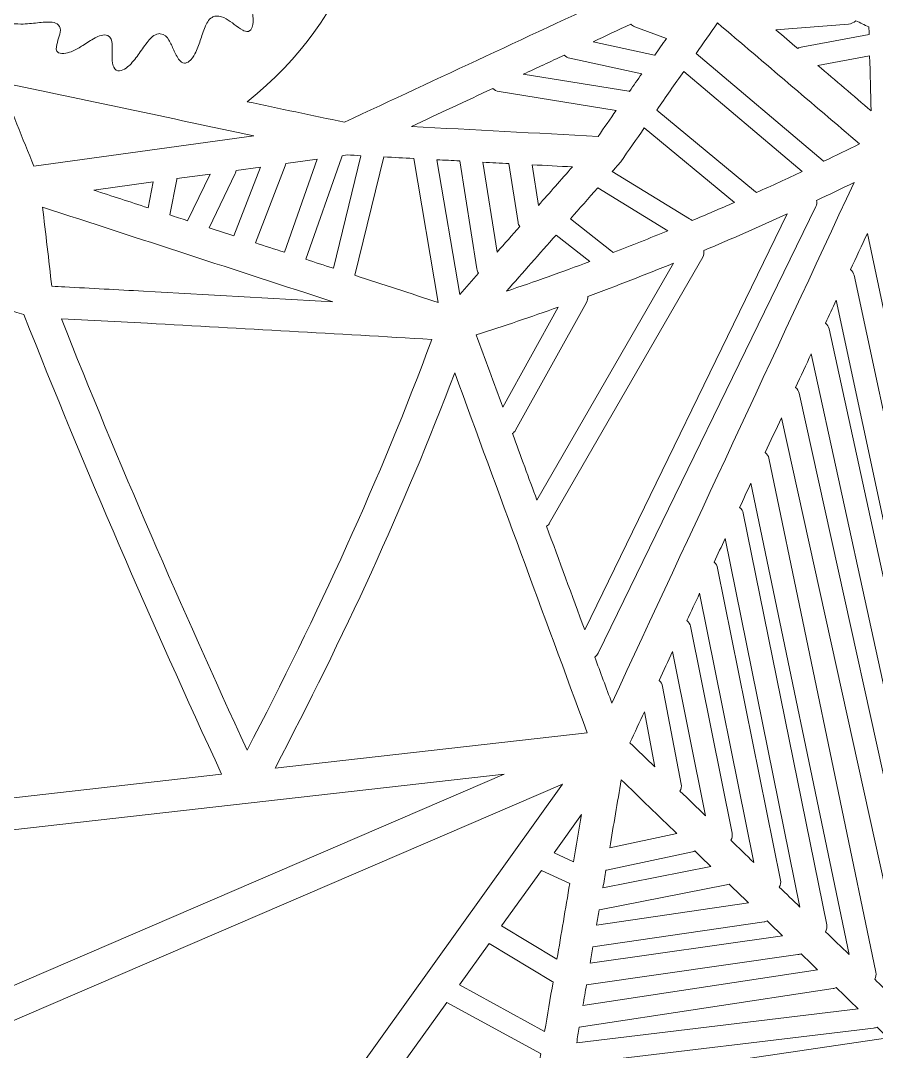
# Model space of a CAD drawing. Header units: centimetres. Extents: x -10.3 to 4.3, y -13.4 to 8.6.
# Drawn here: x -2.784 to 0.897, y -1.375 to 3.055 of the extents above; entities that cross this region are included whole.
import ezdxf

# ---------------------------------------------------------------- set-up
doc = ezdxf.new("R2010")
doc.units = ezdxf.units.CM
doc.header["$MEASUREMENT"] = 0
doc.layers.add('Plan 1', color=7, linetype='Continuous')

msp = doc.modelspace()

# ---------------------------------------------------------------- linework, layer by layer
at = {"layer": 'Plan 1', "color": 250, "lineweight": 20}
for points, knots in [([(-5.4971, -13.40751), (-5.48345, -13.4089), (-5.46966, -13.40959), (-5.45586, -13.40959), (-5.45586, -13.40959), (-5.21797, -13.40959), (-5.21797, -13.40959), (-5.20422, -13.40959), (-5.19047, -13.4089), (-5.17686, -13.40752), (-5.17686, -13.40752), (-5.17454, -13.40728), (-5.17454, -13.40728), (-5.17454, -13.40728), (-5.17222, -13.40752), (-5.17222, -13.40752), (-5.15861, -13.4089), (-5.14486, -13.40959), (-5.13111, -13.40959), (-5.13111, -13.40959), (-4.88364, -13.40959), (-4.88364, -13.40959), (-4.86986, -13.40959), (-4.8561, -13.4089), (-4.84247, -13.40751), (-4.84247, -13.40751), (-4.84014, -13.40728), (-4.84014, -13.40728), (-4.84014, -13.40728), (-4.83782, -13.40751), (-4.83782, -13.40751), (-4.82419, -13.4089), (-4.81043, -13.40959), (-4.79665, -13.40959), (-4.79665, -13.40959), (-4.54415, -13.40959), (-4.54415, -13.40959), (-4.53041, -13.40959), (-4.51668, -13.4089), (-4.50307, -13.40752), (-4.50307, -13.40752), (-4.50075, -13.40729), (-4.50075, -13.40729), (-4.50075, -13.40729), (-4.49844, -13.40752), (-4.49844, -13.40752), (-4.48483, -13.4089), (-4.4711, -13.40959), (-4.45736, -13.40959), (-4.45736, -13.40959), (4.02287, -13.40959), (4.02287, -13.40959), (4.18908, -13.40959), (4.31932, -13.3106), (4.31932, -13.19416), (4.31932, -13.19416), (4.31932, 8.3375), (4.31932, 8.3375), (4.31932, 8.45394), (4.18908, 8.55293), (4.02287, 8.55293), (4.02287, 8.55293), (-10.05259, 8.55293), (-10.05259, 8.55293), (-10.2188, 8.55293), (-10.34904, 8.45394), (-10.34904, 8.3375), (-10.34904, 8.3375), (-10.34904, -5.89474), (-10.34904, -5.89474), (-10.34904, -5.90825), (-10.34731, -5.92174), (-10.34383, -5.93503), (-10.34383, -5.93503), (-10.34327, -5.93714), (-10.34327, -5.93714), (-10.34327, -5.93714), (-10.34383, -5.93925), (-10.34383, -5.93925), (-10.34731, -5.95253), (-10.34904, -5.96603), (-10.34904, -5.97954), (-10.34904, -5.97954), (-10.34904, -6.10452), (-10.34904, -6.10452), (-10.34904, -6.11694), (-10.34758, -6.12935), (-10.34463, -6.1416), (-10.34463, -6.1416), (-10.34417, -6.14354), (-10.34417, -6.14354), (-10.34417, -6.14354), (-10.34463, -6.14548), (-10.34463, -6.14548), (-10.34758, -6.15773), (-10.34904, -6.17014), (-10.34904, -6.18256), (-10.34904, -6.18256), (-10.34904, -13.19416), (-10.34904, -13.19416), (-10.34904, -13.3106), (-10.2188, -13.40959), (-10.05259, -13.40959), (-10.05259, -13.40959), (-7.60772, -13.40959), (-7.60772, -13.40959), (-7.59525, -13.40959), (-7.5828, -13.40902), (-7.57044, -13.40789), (-7.57044, -13.40789), (-7.56833, -13.4077), (-7.56833, -13.4077), (-7.56833, -13.4077), (-7.56623, -13.40789), (-7.56623, -13.40789), (-7.55387, -13.40902), (-7.54141, -13.40959), (-7.52895, -13.40959), (-7.52895, -13.40959), (-6.8758, -13.40959), (-6.8758, -13.40959), (-6.8623, -13.40959), (-6.8488, -13.40893), (-6.83543, -13.40759), (-6.83543, -13.40759), (-6.83315, -13.40737), (-6.83315, -13.40737), (-6.83315, -13.40737), (-6.83088, -13.40759), (-6.83088, -13.40759), (-6.81751, -13.40893), (-6.80401, -13.40959), (-6.7905, -13.40959), (-6.7905, -13.40959), (-5.8596, -13.40959), (-5.8596, -13.40959), (-5.84594, -13.40959), (-5.8323, -13.40891), (-5.81878, -13.40755), (-5.81878, -13.40755), (-5.81648, -13.40732), (-5.81648, -13.40732), (-5.81648, -13.40732), (-5.81418, -13.40755), (-5.81418, -13.40755), (-5.80066, -13.40891), (-5.78701, -13.40959), (-5.77335, -13.40959), (-5.77335, -13.40959), (-5.54299, -13.40959), (-5.54299, -13.40959), (-5.52919, -13.40959), (-5.51541, -13.4089), (-5.50175, -13.40751), (-5.50175, -13.40751), (-5.49943, -13.40727), (-5.49943, -13.40727), (-5.49943, -13.40727), (-5.4971, -13.40751), (-5.4971, -13.40751)], [0, 0, 0, 0, 0.0188679, 0.0188679, 0.0188679, 0.0377358, 0.0377358, 0.0377358, 0.0566038, 0.0566038, 0.0566038, 0.0754717, 0.0754717, 0.0754717, 0.0943396, 0.0943396, 0.0943396, 0.1132075, 0.1132075, 0.1132075, 0.1320755, 0.1320755, 0.1320755, 0.1509434, 0.1509434, 0.1509434, 0.1698113, 0.1698113, 0.1698113, 0.1886792, 0.1886792, 0.1886792, 0.2075472, 0.2075472, 0.2075472, 0.2264151, 0.2264151, 0.2264151, 0.245283, 0.245283, 0.245283, 0.2641509, 0.2641509, 0.2641509, 0.2830189, 0.2830189, 0.2830189, 0.3018868, 0.3018868, 0.3018868, 0.3207547, 0.3207547, 0.3207547, 0.3396226, 0.3396226, 0.3396226, 0.3584906, 0.3584906, 0.3584906, 0.3773585, 0.3773585, 0.3773585, 0.3962264, 0.3962264, 0.3962264, 0.4150943, 0.4150943, 0.4150943, 0.4339623, 0.4339623, 0.4339623, 0.4528302, 0.4528302, 0.4528302, 0.4716981, 0.4716981, 0.4716981, 0.490566, 0.490566, 0.490566, 0.509434, 0.509434, 0.509434, 0.5283019, 0.5283019, 0.5283019, 0.5471698, 0.5471698, 0.5471698, 0.5660377, 0.5660377, 0.5660377, 0.5849057, 0.5849057, 0.5849057, 0.6037736, 0.6037736, 0.6037736, 0.6226415, 0.6226415, 0.6226415, 0.6415094, 0.6415094, 0.6415094, 0.6603774, 0.6603774, 0.6603774, 0.6792453, 0.6792453, 0.6792453, 0.6981132, 0.6981132, 0.6981132, 0.7169811, 0.7169811, 0.7169811, 0.7358491, 0.7358491, 0.7358491, 0.754717, 0.754717, 0.754717, 0.7735849, 0.7735849, 0.7735849, 0.7924528, 0.7924528, 0.7924528, 0.8113208, 0.8113208, 0.8113208, 0.8301887, 0.8301887, 0.8301887, 0.8490566, 0.8490566, 0.8490566, 0.8679245, 0.8679245, 0.8679245, 0.8867925, 0.8867925, 0.8867925, 0.9056604, 0.9056604, 0.9056604, 0.9245283, 0.9245283, 0.9245283, 0.9433962, 0.9433962, 0.9433962, 0.9622642, 0.9622642, 0.9622642, 0.9811321, 0.9811321, 0.9811321, 1, 1, 1, 1]), ([(-1.39177, 2.61876), (-0.98646, 2.80771), (-0.58116, 2.99666), (-0.17585, 3.18561), (-0.34961, 3.36259), (-0.52337, 3.53957), (-0.69711, 3.71656), (-0.88189, 3.82718), (-1.06667, 3.93779), (-1.25144, 4.04841), (-1.22434, 3.568), (-1.3447, 3.07538), (-1.8097, 2.70696), (-1.67039, 2.67756), (-1.53108, 2.64816), (-1.39177, 2.61876)], [0, 0, 0, 0, 0.2, 0.2, 0.2, 0.4, 0.4, 0.4, 0.6, 0.6, 0.6, 0.8, 0.8, 0.8, 1, 1, 1, 1]), ([(-1.61272, 3.15128), (-1.61159, 3.15388), (-1.61171, 3.15928), (-1.61185, 3.16118), (-1.61251, 3.17033), (-1.61535, 3.18009), (-1.61826, 3.18901), (-1.63205, 3.23126), (-1.66565, 3.29723), (-1.64962, 3.33908), (-1.64664, 3.34684), (-1.64188, 3.35402), (-1.63546, 3.36065), (-1.6217, 3.37489), (-1.60165, 3.38539), (-1.58232, 3.39556), (-1.56229, 3.4061), (-1.54293, 3.41641), (-1.52685, 3.4301), (-1.48769, 3.46344), (-1.46139, 3.52199), (-1.45375, 3.56446), (-1.45161, 3.57634), (-1.44908, 3.59498), (-1.4595, 3.60542), (-1.46741, 3.61335), (-1.48304, 3.61717), (-1.49572, 3.61946), (-1.51236, 3.62248), (-1.53031, 3.62405), (-1.54737, 3.62534), (-1.56866, 3.62695), (-1.59004, 3.62806), (-1.61138, 3.62926), (-1.63964, 3.63085), (-1.66835, 3.63247), (-1.69632, 3.63576), (-1.71623, 3.63811), (-1.73551, 3.64167), (-1.75525, 3.64435), (-1.7667, 3.64591), (-1.78088, 3.64751), (-1.79233, 3.64528), (-1.80115, 3.64356), (-1.80782, 3.63967), (-1.81362, 3.63478), (-1.82222, 3.62753), (-1.82936, 3.61795), (-1.83526, 3.60948), (-1.84404, 3.59688), (-1.85183, 3.58381), (-1.85955, 3.57087), (-1.87934, 3.53773), (-1.89883, 3.50488), (-1.92328, 3.47326), (-1.97168, 3.41068), (-2.04978, 3.33922), (-2.14781, 3.31442), (-2.24803, 3.28905), (-2.35707, 3.31573), (-2.44563, 3.35069), (-2.47136, 3.36086), (-2.49631, 3.37207), (-2.52046, 3.38402), (-2.58427, 3.41558), (-2.64666, 3.45395), (-2.69865, 3.49503), (-2.74457, 3.53131), (-2.78397, 3.57163), (-2.80767, 3.61763), (-2.81168, 3.62542), (-2.8151, 3.63359), (-2.81964, 3.64121), (-2.82162, 3.64455), (-2.82496, 3.64969), (-2.82932, 3.65183), (-2.83737, 3.65579), (-2.8561, 3.65068), (-2.86374, 3.64846), (-2.88367, 3.64267), (-2.90386, 3.6343), (-2.92212, 3.62624), (-2.94637, 3.61555), (-2.96995, 3.60385), (-2.99266, 3.59159), (-3.02399, 3.57465), (-3.0572, 3.555), (-3.0832, 3.53398), (-3.10061, 3.51991), (-3.12652, 3.49543), (-3.1167, 3.47523), (-3.11271, 3.46703), (-3.10357, 3.46059), (-3.09385, 3.45563), (-3.07754, 3.4473), (-3.05645, 3.44094), (-3.03826, 3.43484), (-3.00602, 3.42402), (-2.96572, 3.41002), (-2.95373, 3.38423), (-2.93592, 3.34594), (-2.98633, 3.2873), (-3.00474, 3.25047), (-3.0107, 3.23854), (-3.01825, 3.22011), (-3.00952, 3.20796), (-3.00314, 3.1991), (-2.98861, 3.19411), (-2.97598, 3.19098), (-2.95704, 3.1863), (-2.93523, 3.18372), (-2.91546, 3.18125), (-2.8953, 3.17874), (-2.87456, 3.17644), (-2.85478, 3.17271), (-2.8392, 3.16977), (-2.81901, 3.16504), (-2.80999, 3.15485), (-2.80842, 3.15307), (-2.8072, 3.15115), (-2.80637, 3.14914), (-2.79907, 3.13143), (-2.82497, 3.1107), (-2.83906, 3.09756), (-2.84656, 3.09056), (-2.8593, 3.07885), (-2.86202, 3.07025), (-2.86273, 3.06797), (-2.86278, 3.06569), (-2.86188, 3.06344), (-2.85902, 3.05625), (-2.84752, 3.05104), (-2.83855, 3.04812), (-2.82165, 3.04262), (-2.80109, 3.0406), (-2.78263, 3.0406), (-2.77037, 3.0406), (-2.75801, 3.04144), (-2.74585, 3.04252), (-2.72336, 3.04451), (-2.70067, 3.04767), (-2.67811, 3.04884), (-2.65899, 3.04982), (-2.63511, 3.04953), (-2.62202, 3.0379), (-2.61199, 3.02899), (-2.61198, 3.0165), (-2.61374, 3.00574), (-2.61564, 2.99407), (-2.6198, 2.9823), (-2.62342, 2.97084), (-2.62695, 2.95964), (-2.63183, 2.94478), (-2.63062, 2.93333), (-2.63001, 2.92754), (-2.6275, 2.92131), (-2.62084, 2.91754), (-2.6047, 2.9084), (-2.57563, 2.91774), (-2.56097, 2.92415), (-2.54525, 2.93104), (-2.53024, 2.94018), (-2.51638, 2.94883), (-2.4991, 2.95961), (-2.48197, 2.97128), (-2.46368, 2.98115), (-2.44924, 2.98893), (-2.42757, 2.99912), (-2.40947, 2.99091), (-2.39422, 2.98399), (-2.3919, 2.96723), (-2.39087, 2.95559), (-2.38951, 2.94003), (-2.39028, 2.92411), (-2.39029, 2.90851), (-2.39029, 2.89351), (-2.39029, 2.87545), (-2.38542, 2.86085), (-2.38306, 2.85375), (-2.37735, 2.84229), (-2.36624, 2.83981), (-2.34804, 2.83575), (-2.32402, 2.85563), (-2.31511, 2.86422), (-2.29933, 2.87943), (-2.28608, 2.8978), (-2.27399, 2.91462), (-2.26126, 2.93232), (-2.24903, 2.95059), (-2.2349, 2.96773), (-2.22568, 2.97892), (-2.21033, 2.99696), (-2.19063, 2.99919), (-2.18821, 2.99947), (-2.18576, 2.99951), (-2.18333, 2.99932), (-2.16429, 2.99785), (-2.1536, 2.98317), (-2.14685, 2.9721), (-2.13842, 2.95829), (-2.13212, 2.94332), (-2.12552, 2.92901), (-2.11909, 2.91503), (-2.1113, 2.89737), (-2.10057, 2.88483), (-2.09649, 2.88007), (-2.08866, 2.87254), (-2.07984, 2.87224), (-2.07248, 2.872), (-2.06485, 2.87673), (-2.06024, 2.88028), (-2.04888, 2.88901), (-2.04038, 2.90167), (-2.03447, 2.91266), (-2.02467, 2.93087), (-2.01798, 2.95083), (-2.01162, 2.96979), (-2.00507, 2.9893), (-1.99901, 3.00919), (-1.99083, 3.02839), (-1.98526, 3.04145), (-1.97623, 3.06064), (-1.96075, 3.06942), (-1.95588, 3.07219), (-1.95027, 3.07405), (-1.9441, 3.07478), (-1.9279, 3.07668), (-1.91278, 3.07032), (-1.90066, 3.06342), (-1.88788, 3.05614), (-1.87626, 3.04724), (-1.86498, 3.0388), (-1.85415, 3.0307), (-1.84167, 3.02097), (-1.82883, 3.01455), (-1.82261, 3.01145), (-1.8121, 3.00726), (-1.80414, 3.00912), (-1.78763, 3.01299), (-1.78461, 3.03954), (-1.78429, 3.04911), (-1.78369, 3.06696), (-1.78675, 3.08586), (-1.78943, 3.10362), (-1.79222, 3.12207), (-1.79557, 3.141), (-1.79615, 3.15955), (-1.79656, 3.17268), (-1.79608, 3.19198), (-1.7816, 3.20168), (-1.77968, 3.20296), (-1.77753, 3.20407), (-1.77521, 3.20498), (-1.75961, 3.21105), (-1.74076, 3.20645), (-1.72603, 3.20132), (-1.70941, 3.19553), (-1.69329, 3.1876), (-1.67817, 3.18003), (-1.66845, 3.17517), (-1.65883, 3.17021), (-1.64905, 3.16541), (-1.6415, 3.1617), (-1.63353, 3.15785), (-1.6254, 3.1548), (-1.62311, 3.15394), (-1.61645, 3.15165), (-1.61272, 3.15128)], [0, 0, 0, 0, 0.011236, 0.011236, 0.011236, 0.0224719, 0.0224719, 0.0224719, 0.0337079, 0.0337079, 0.0337079, 0.0449438, 0.0449438, 0.0449438, 0.0561798, 0.0561798, 0.0561798, 0.0674157, 0.0674157, 0.0674157, 0.0786517, 0.0786517, 0.0786517, 0.0898876, 0.0898876, 0.0898876, 0.1011236, 0.1011236, 0.1011236, 0.1123596, 0.1123596, 0.1123596, 0.1235955, 0.1235955, 0.1235955, 0.1348315, 0.1348315, 0.1348315, 0.1460674, 0.1460674, 0.1460674, 0.1573034, 0.1573034, 0.1573034, 0.1685393, 0.1685393, 0.1685393, 0.1797753, 0.1797753, 0.1797753, 0.1910112, 0.1910112, 0.1910112, 0.2022472, 0.2022472, 0.2022472, 0.2134831, 0.2134831, 0.2134831, 0.2247191, 0.2247191, 0.2247191, 0.2359551, 0.2359551, 0.2359551, 0.247191, 0.247191, 0.247191, 0.258427, 0.258427, 0.258427, 0.2696629, 0.2696629, 0.2696629, 0.2808989, 0.2808989, 0.2808989, 0.2921348, 0.2921348, 0.2921348, 0.3033708, 0.3033708, 0.3033708, 0.3146067, 0.3146067, 0.3146067, 0.3258427, 0.3258427, 0.3258427, 0.3370787, 0.3370787, 0.3370787, 0.3483146, 0.3483146, 0.3483146, 0.3595506, 0.3595506, 0.3595506, 0.3707865, 0.3707865, 0.3707865, 0.3820225, 0.3820225, 0.3820225, 0.3932584, 0.3932584, 0.3932584, 0.4044944, 0.4044944, 0.4044944, 0.4157303, 0.4157303, 0.4157303, 0.4269663, 0.4269663, 0.4269663, 0.4382022, 0.4382022, 0.4382022, 0.4494382, 0.4494382, 0.4494382, 0.4606742, 0.4606742, 0.4606742, 0.4719101, 0.4719101, 0.4719101, 0.4831461, 0.4831461, 0.4831461, 0.494382, 0.494382, 0.494382, 0.505618, 0.505618, 0.505618, 0.5168539, 0.5168539, 0.5168539, 0.5280899, 0.5280899, 0.5280899, 0.5393258, 0.5393258, 0.5393258, 0.5505618, 0.5505618, 0.5505618, 0.5617978, 0.5617978, 0.5617978, 0.5730337, 0.5730337, 0.5730337, 0.5842697, 0.5842697, 0.5842697, 0.5955056, 0.5955056, 0.5955056, 0.6067416, 0.6067416, 0.6067416, 0.6179775, 0.6179775, 0.6179775, 0.6292135, 0.6292135, 0.6292135, 0.6404494, 0.6404494, 0.6404494, 0.6516854, 0.6516854, 0.6516854, 0.6629213, 0.6629213, 0.6629213, 0.6741573, 0.6741573, 0.6741573, 0.6853933, 0.6853933, 0.6853933, 0.6966292, 0.6966292, 0.6966292, 0.7078652, 0.7078652, 0.7078652, 0.7191011, 0.7191011, 0.7191011, 0.7303371, 0.7303371, 0.7303371, 0.741573, 0.741573, 0.741573, 0.752809, 0.752809, 0.752809, 0.7640449, 0.7640449, 0.7640449, 0.7752809, 0.7752809, 0.7752809, 0.7865169, 0.7865169, 0.7865169, 0.7977528, 0.7977528, 0.7977528, 0.8089888, 0.8089888, 0.8089888, 0.8202247, 0.8202247, 0.8202247, 0.8314607, 0.8314607, 0.8314607, 0.8426966, 0.8426966, 0.8426966, 0.8539326, 0.8539326, 0.8539326, 0.8651685, 0.8651685, 0.8651685, 0.8764045, 0.8764045, 0.8764045, 0.8876404, 0.8876404, 0.8876404, 0.8988764, 0.8988764, 0.8988764, 0.9101124, 0.9101124, 0.9101124, 0.9213483, 0.9213483, 0.9213483, 0.9325843, 0.9325843, 0.9325843, 0.9438202, 0.9438202, 0.9438202, 0.9550562, 0.9550562, 0.9550562, 0.9662921, 0.9662921, 0.9662921, 0.9775281, 0.9775281, 0.9775281, 0.988764, 0.988764, 0.988764, 1, 1, 1, 1]), ([(-0.05661, 2.9071), (-0.03986, 2.9311), (-0.02312, 2.9551), (-0.00638, 2.9791), (-0.00638, 2.9791), (-0.14274, 3.02928), (-0.14274, 3.02928), (-0.14981, 3.03188), (-0.1556, 3.03573), (-0.16014, 3.04026), (-0.2142, 3.01506), (-0.26825, 2.98986), (-0.32231, 2.96466), (-0.32231, 2.96466), (-0.05721, 2.90724), (-0.05721, 2.90724), (-0.05701, 2.90719), (-0.05681, 2.90715), (-0.05661, 2.9071)], [0, 0, 0, 0, 0.1666667, 0.1666667, 0.1666667, 0.3333333, 0.3333333, 0.3333333, 0.5, 0.5, 0.5, 0.6666667, 0.6666667, 0.6666667, 0.8333333, 0.8333333, 0.8333333, 1, 1, 1, 1]), ([(0.82417, 2.52553), (0.6205, 2.6989), (0.41683, 2.87229), (0.21316, 3.04566), (0.18265, 3.00193), (0.15214, 2.9582), (0.12164, 2.91447), (0.12164, 2.91447), (0.66823, 2.45311), (0.66823, 2.45311), (0.66907, 2.4524), (0.66987, 2.45168), (0.67063, 2.45093), (0.72206, 2.47554), (0.77324, 2.50041), (0.82417, 2.52553)], [0, 0, 0, 0, 0.2, 0.2, 0.2, 0.4, 0.4, 0.4, 0.6, 0.6, 0.6, 0.8, 0.8, 0.8, 1, 1, 1, 1]), ([(0.86435, 3.02837), (0.84546, 3.03714), (0.82658, 3.04591), (0.80769, 3.05467), (0.8002, 3.0472), (0.78949, 3.04158), (0.77599, 3.04052), (0.77599, 3.04052), (0.46438, 3.01598), (0.46438, 3.01598), (0.49563, 2.98938), (0.52688, 2.96277), (0.55813, 2.93617), (0.56243, 2.93842), (0.56727, 2.94015), (0.57262, 2.94115), (0.57262, 2.94115), (0.86519, 2.99593), (0.86519, 2.99593), (0.86491, 3.00674), (0.86463, 3.01756), (0.86435, 3.02837)], [0, 0, 0, 0, 0.1428571, 0.1428571, 0.1428571, 0.2857143, 0.2857143, 0.2857143, 0.4285714, 0.4285714, 0.4285714, 0.5714286, 0.5714286, 0.5714286, 0.7142857, 0.7142857, 0.7142857, 0.8571429, 0.8571429, 0.8571429, 1, 1, 1, 1]), ([(-0.62262, 2.82465), (-0.62262, 2.82465), (-0.16868, 2.75215), (-0.16868, 2.75215), (-0.16749, 2.75196), (-0.16632, 2.75173), (-0.16517, 2.75147), (-0.14763, 2.77662), (-0.13009, 2.80177), (-0.11254, 2.82692), (-0.11254, 2.82692), (-0.42173, 2.89389), (-0.42173, 2.89389), (-0.43197, 2.8961), (-0.44013, 2.90091), (-0.44616, 2.90691), (-0.50498, 2.87949), (-0.5638, 2.85207), (-0.62262, 2.82465)], [0, 0, 0, 0, 0.1666667, 0.1666667, 0.1666667, 0.3333333, 0.3333333, 0.3333333, 0.5, 0.5, 0.5, 0.6666667, 0.6666667, 0.6666667, 0.8333333, 0.8333333, 0.8333333, 1, 1, 1, 1]), ([(0.86757, 2.9047), (0.86757, 2.9047), (0.64422, 2.86289), (0.64422, 2.86289), (0.72072, 2.79776), (0.79723, 2.73264), (0.87373, 2.66752), (0.87168, 2.74658), (0.86962, 2.82564), (0.86757, 2.9047)], [0, 0, 0, 0, 0.3333333, 0.3333333, 0.3333333, 0.6666667, 0.6666667, 0.6666667, 1, 1, 1, 1]), ([(0.06789, 2.83743), (0.02925, 2.78203), (-0.0094, 2.72663), (-0.04804, 2.67123), (-0.04804, 2.67123), (0.37706, 2.31976), (0.37706, 2.31976), (0.37836, 2.31868), (0.37958, 2.31755), (0.38071, 2.31639), (0.44685, 2.34612), (0.51256, 2.37633), (0.57786, 2.40698), (0.57786, 2.40698), (0.06789, 2.83743), (0.06789, 2.83743)], [0, 0, 0, 0, 0.2, 0.2, 0.2, 0.4, 0.4, 0.4, 0.6, 0.6, 0.6, 0.8, 0.8, 0.8, 1, 1, 1, 1]), ([(-2.87249, 2.79099), (-2.82399, 2.6704), (-2.77549, 2.54981), (-2.727, 2.42922), (-2.727, 2.42922), (-1.7807, 2.56059), (-1.7807, 2.56059), (-2.14463, 2.63739), (-2.50856, 2.71419), (-2.87249, 2.79099)], [0, 0, 0, 0, 0.3333333, 0.3333333, 0.3333333, 0.6666667, 0.6666667, 0.6666667, 1, 1, 1, 1]), ([(-0.75353, 2.76362), (-0.87022, 2.70922), (-0.98692, 2.65482), (-1.10361, 2.60042), (-0.83583, 2.5862), (-0.56805, 2.572), (-0.30026, 2.55779), (-0.27428, 2.59505), (-0.24829, 2.63231), (-0.2223, 2.66957), (-0.2223, 2.66957), (-0.72619, 2.75005), (-0.72619, 2.75005), (-0.73775, 2.75189), (-0.74691, 2.75704), (-0.75353, 2.76362)], [0, 0, 0, 0, 0.2, 0.2, 0.2, 0.4, 0.4, 0.4, 0.6, 0.6, 0.6, 0.8, 0.8, 0.8, 1, 1, 1, 1]), ([(0.10347, 2.19559), (0.16454, 2.22134), (0.22526, 2.24751), (0.28562, 2.27408), (0.28562, 2.27408), (-0.10169, 2.59431), (-0.10169, 2.59431), (-0.13544, 2.54593), (-0.16919, 2.49754), (-0.20299, 2.44908), (-0.20444, 2.44701), (-0.20603, 2.44499), (-0.20776, 2.44304), (-0.2185, 2.43089), (-0.22924, 2.41873), (-0.23998, 2.40658), (-0.23998, 2.40658), (0.09336, 2.20385), (0.09336, 2.20385), (0.09729, 2.20146), (0.10066, 2.19866), (0.10347, 2.19559)], [0, 0, 0, 0, 0.1428571, 0.1428571, 0.1428571, 0.2857143, 0.2857143, 0.2857143, 0.4285714, 0.4285714, 0.4285714, 0.5714286, 0.5714286, 0.5714286, 0.7142857, 0.7142857, 0.7142857, 0.8571429, 0.8571429, 0.8571429, 1, 1, 1, 1]), ([(-1.50839, 2.46008), (-1.50839, 2.46008), (-1.64407, 2.44124), (-1.64407, 2.44124), (-1.64448, 2.43778), (-1.64533, 2.43435), (-1.64662, 2.431), (-1.64662, 2.431), (-1.77433, 2.1002), (-1.77433, 2.1002), (-1.7327, 2.08663), (-1.69108, 2.07306), (-1.64946, 2.0595), (-1.64946, 2.0595), (-1.50839, 2.46008), (-1.50839, 2.46008)], [0, 0, 0, 0, 0.2, 0.2, 0.2, 0.4, 0.4, 0.4, 0.6, 0.6, 0.6, 0.8, 0.8, 0.8, 1, 1, 1, 1]), ([(-1.40126, 2.47495), (-1.40162, 2.4719), (-1.40233, 2.46887), (-1.40337, 2.46591), (-1.40337, 2.46591), (-1.55709, 2.02939), (-1.55709, 2.02939), (-1.51777, 2.01657), (-1.47845, 2.00375), (-1.43912, 1.99093), (-1.43912, 1.99093), (-1.32072, 2.47488), (-1.32072, 2.47488), (-1.34024, 2.47592), (-1.35976, 2.47696), (-1.37928, 2.478), (-1.37928, 2.478), (-1.40126, 2.47495), (-1.40126, 2.47495)], [0, 0, 0, 0, 0.1666667, 0.1666667, 0.1666667, 0.3333333, 0.3333333, 0.3333333, 0.5, 0.5, 0.5, 0.6666667, 0.6666667, 0.6666667, 0.8333333, 0.8333333, 0.8333333, 1, 1, 1, 1]), ([(-1.09363, 2.46282), (-1.1363, 2.46509), (-1.17897, 2.46736), (-1.22164, 2.46962), (-1.22164, 2.46962), (-1.34616, 1.96063), (-1.34616, 1.96063), (-1.22689, 1.92175), (-1.10762, 1.88286), (-0.98835, 1.84398), (-0.98835, 1.84398), (-1.09363, 2.46282), (-1.09363, 2.46282)], [0, 0, 0, 0, 0.25, 0.25, 0.25, 0.5, 0.5, 0.5, 0.75, 0.75, 0.75, 1, 1, 1, 1]), ([(-0.89522, 2.45229), (-0.92803, 2.45403), (-0.96083, 2.45578), (-0.99364, 2.45752), (-0.99364, 2.45752), (-0.89516, 1.87868), (-0.89516, 1.87868), (-0.86832, 1.90904), (-0.84147, 1.93941), (-0.81463, 1.96977), (-0.81861, 1.9754), (-0.82102, 1.98162), (-0.822, 1.98784), (-0.822, 1.98784), (-0.89522, 2.45229), (-0.89522, 2.45229)], [0, 0, 0, 0, 0.2, 0.2, 0.2, 0.4, 0.4, 0.4, 0.6, 0.6, 0.6, 0.8, 0.8, 0.8, 1, 1, 1, 1]), ([(-0.68394, 2.44109), (-0.72111, 2.44306), (-0.75828, 2.44504), (-0.79546, 2.44701), (-0.79546, 2.44701), (-0.73451, 2.0604), (-0.73451, 2.0604), (-0.70218, 2.09698), (-0.66985, 2.13356), (-0.63751, 2.17014), (-0.64152, 2.1758), (-0.64393, 2.18206), (-0.6449, 2.18832), (-0.6449, 2.18832), (-0.68394, 2.44109), (-0.68394, 2.44109)], [0, 0, 0, 0, 0.2, 0.2, 0.2, 0.4, 0.4, 0.4, 0.6, 0.6, 0.6, 0.8, 0.8, 0.8, 1, 1, 1, 1]), ([(-1.96955, 2.39606), (-1.96955, 2.39606), (-2.11175, 2.37631), (-2.11175, 2.37631), (-2.11188, 2.37524), (-2.11206, 2.37416), (-2.11227, 2.37309), (-2.11227, 2.37309), (-2.14273, 2.22029), (-2.14273, 2.22029), (-2.11727, 2.21199), (-2.09181, 2.20369), (-2.06635, 2.19539), (-2.06635, 2.19539), (-1.96955, 2.39606), (-1.96955, 2.39606)], [0, 0, 0, 0, 0.2, 0.2, 0.2, 0.4, 0.4, 0.4, 0.6, 0.6, 0.6, 0.8, 0.8, 0.8, 1, 1, 1, 1]), ([(-1.75245, 2.42619), (-1.75245, 2.42619), (-1.85736, 2.41163), (-1.85736, 2.41163), (-1.85791, 2.40706), (-1.85921, 2.40253), (-1.86129, 2.3982), (-1.86129, 2.3982), (-1.9737, 2.16519), (-1.9737, 2.16519), (-1.93802, 2.15356), (-1.90235, 2.14193), (-1.86667, 2.1303), (-1.86667, 2.1303), (-1.75245, 2.42619), (-1.75245, 2.42619)], [0, 0, 0, 0, 0.2, 0.2, 0.2, 0.4, 0.4, 0.4, 0.6, 0.6, 0.6, 0.8, 0.8, 0.8, 1, 1, 1, 1]), ([(-0.58424, 2.4358), (-0.58424, 2.4358), (-0.55723, 2.26094), (-0.55723, 2.26094), (-0.50842, 2.31616), (-0.45961, 2.37138), (-0.41079, 2.4266), (-0.46861, 2.42967), (-0.52642, 2.43273), (-0.58424, 2.4358)], [0, 0, 0, 0, 0.3333333, 0.3333333, 0.3333333, 0.6666667, 0.6666667, 0.6666667, 1, 1, 1, 1]), ([(-2.46914, 2.3267), (-2.39149, 2.30138), (-2.31385, 2.27606), (-2.23619, 2.25075), (-2.23619, 2.25075), (-2.21399, 2.36212), (-2.21399, 2.36212), (-2.21399, 2.36212), (-2.46914, 2.3267), (-2.46914, 2.3267)], [0, 0, 0, 0, 0.3333333, 0.3333333, 0.3333333, 0.6666667, 0.6666667, 0.6666667, 1, 1, 1, 1]), ([(-0.24148, 0.12228), (0.10592, 0.86816), (0.45334, 1.61404), (0.80075, 2.35991), (0.74724, 2.33398), (0.69345, 2.30832), (0.63939, 2.28297), (0.64128, 2.27388), (0.64017, 2.26436), (0.63598, 2.25576), (0.63598, 2.25576), (-0.29994, 0.33664), (-0.29994, 0.33664), (-0.30301, 0.33034), (-0.30785, 0.32435), (-0.31452, 0.31966), (-0.29019, 0.25387), (-0.26584, 0.18807), (-0.24148, 0.12228)], [0, 0, 0, 0, 0.1666667, 0.1666667, 0.1666667, 0.3333333, 0.3333333, 0.3333333, 0.5, 0.5, 0.5, 0.6666667, 0.6666667, 0.6666667, 0.8333333, 0.8333333, 0.8333333, 1, 1, 1, 1]), ([(-0.30209, 2.33633), (-0.34122, 2.29206), (-0.38034, 2.24781), (-0.41947, 2.20355), (-0.41947, 2.20355), (-0.24242, 2.06468), (-0.24242, 2.06468), (-0.23996, 2.06275), (-0.23779, 2.06066), (-0.23589, 2.05845), (-0.15665, 2.08907), (-0.078, 2.12046), (0.00008, 2.15255), (0.00008, 2.15255), (-0.30209, 2.33633), (-0.30209, 2.33633)], [0, 0, 0, 0, 0.2, 0.2, 0.2, 0.4, 0.4, 0.4, 0.6, 0.6, 0.6, 0.8, 0.8, 0.8, 1, 1, 1, 1]), ([(-2.68964, 2.25376), (-2.67641, 2.1403), (-2.66317, 2.02685), (-2.64993, 1.91339), (-2.63147, 1.91253), (-2.61302, 1.91161), (-2.59456, 1.91067), (-2.48161, 1.90498), (-2.36871, 1.89876), (-2.25581, 1.89254), (-1.98416, 1.87757), (-1.71256, 1.86221), (-1.44098, 1.84671), (-1.8572, 1.98239), (-2.27342, 2.11807), (-2.68964, 2.25376)], [0, 0, 0, 0, 0.2, 0.2, 0.2, 0.4, 0.4, 0.4, 0.6, 0.6, 0.6, 0.8, 0.8, 0.8, 1, 1, 1, 1]), ([(-0.52205, 0.88203), (-0.46748, 0.73388), (-0.41283, 0.58574), (-0.35811, 0.43762), (-0.35811, 0.43762), (0.5134, 2.22467), (0.5134, 2.22467), (0.3951, 2.17065), (0.27548, 2.11809), (0.15449, 2.06717), (0.15604, 2.05771), (0.15438, 2.04783), (0.14935, 2.0391), (0.14935, 2.0391), (-0.50882, 0.8964), (-0.50882, 0.8964), (-0.51189, 0.89107), (-0.5163, 0.88607), (-0.52205, 0.88203)], [0, 0, 0, 0, 0.1666667, 0.1666667, 0.1666667, 0.3333333, 0.3333333, 0.3333333, 0.5, 0.5, 0.5, 0.6666667, 0.6666667, 0.6666667, 0.8333333, 0.8333333, 0.8333333, 1, 1, 1, 1]), ([(-0.48133, 2.13356), (-0.55241, 2.05316), (-0.62348, 1.97277), (-0.69456, 1.89237), (-0.57395, 1.93307), (-0.45464, 1.9757), (-0.33662, 2.02006), (-0.33662, 2.02006), (-0.48133, 2.13356), (-0.48133, 2.13356)], [0, 0, 0, 0, 0.3333333, 0.3333333, 0.3333333, 0.6666667, 0.6666667, 0.6666667, 1, 1, 1, 1]), ([(0.85768, 2.14096), (0.83348, 2.08904), (0.80928, 2.03713), (0.78508, 1.98522), (0.7934, 1.97839), (0.79835, 1.96947), (0.80025, 1.96063), (0.80025, 1.96063), (1.24468, -0.10734), (1.24468, -0.10734), (1.26131, -0.01635), (1.27793, 0.07465), (1.29456, 0.16565), (1.28079, 0.1725), (1.27269, 0.18464), (1.27021, 0.1963), (1.27021, 0.1963), (0.85768, 2.14096), (0.85768, 2.14096)], [0, 0, 0, 0, 0.1666667, 0.1666667, 0.1666667, 0.3333333, 0.3333333, 0.3333333, 0.5, 0.5, 0.5, 0.6666667, 0.6666667, 0.6666667, 0.8333333, 0.8333333, 0.8333333, 1, 1, 1, 1]), ([(-2.76985, 1.79195), (-3.10187, 1.89224), (-3.43366, 1.99293), (-3.76295, 2.09764), (-3.68766, 1.2771), (-3.59945, 0.45714), (-3.4957, -0.36184), (-3.4957, -0.36184), (-1.91973, -0.18348), (-1.91973, -0.18348), (-2.22182, 0.47086), (-2.50865, 1.1288), (-2.76985, 1.79195)], [0, 0, 0, 0, 0.25, 0.25, 0.25, 0.5, 0.5, 0.5, 0.75, 0.75, 0.75, 1, 1, 1, 1]), ([(-0.34513, 1.86972), (-0.34412, 1.86109), (-0.34578, 1.85221), (-0.35021, 1.84422), (-0.35021, 1.84422), (-0.65502, 1.2955), (-0.65502, 1.2955), (-0.65811, 1.28994), (-0.66263, 1.28471), (-0.6686, 1.28053), (-0.63356, 1.18511), (-0.59848, 1.0897), (-0.56338, 0.9943), (-0.56338, 0.9943), (0.02328, 2.01284), (0.02328, 2.01284), (-0.09813, 1.96337), (-0.22093, 1.91559), (-0.34513, 1.86972)], [0, 0, 0, 0, 0.1666667, 0.1666667, 0.1666667, 0.3333333, 0.3333333, 0.3333333, 0.5, 0.5, 0.5, 0.6666667, 0.6666667, 0.6666667, 0.8333333, 0.8333333, 0.8333333, 1, 1, 1, 1]), ([(-0.82425, 1.70493), (-0.7863, 1.60132), (-0.74832, 1.49772), (-0.7103, 1.39413), (-0.7103, 1.39413), (-0.47161, 1.82385), (-0.47161, 1.82385), (-0.58794, 1.78244), (-0.70549, 1.74273), (-0.82425, 1.70493)], [0, 0, 0, 0, 0.3333333, 0.3333333, 0.3333333, 0.6666667, 0.6666667, 0.6666667, 1, 1, 1, 1]), ([(0.72353, 1.85323), (0.70831, 1.8206), (0.6931, 1.78798), (0.67788, 1.75535), (0.68616, 1.74855), (0.6911, 1.73968), (0.69302, 1.73089), (0.69302, 1.73089), (1.17603, -0.48301), (1.17603, -0.48301), (1.18635, -0.42657), (1.19666, -0.37013), (1.20697, -0.31369), (1.19324, -0.30686), (1.18515, -0.29477), (1.18266, -0.28315), (1.18266, -0.28315), (0.72353, 1.85323), (0.72353, 1.85323)], [0, 0, 0, 0, 0.1666667, 0.1666667, 0.1666667, 0.3333333, 0.3333333, 0.3333333, 0.5, 0.5, 0.5, 0.6666667, 0.6666667, 0.6666667, 0.8333333, 0.8333333, 0.8333333, 1, 1, 1, 1]), ([(-1.01566, 1.68526), (-1.42338, 1.70868), (-1.83102, 1.73276), (-2.23892, 1.75453), (-2.23892, 1.75453), (-2.60892, 1.77428), (-2.60892, 1.77428), (-2.36217, 1.15221), (-2.09306, 0.53471), (-1.81024, -0.07958), (-1.50698, 0.49957), (-1.2371, 1.08769), (-1.01566, 1.68526)], [0, 0, 0, 0, 0.25, 0.25, 0.25, 0.5, 0.5, 0.5, 0.75, 0.75, 0.75, 1, 1, 1, 1]), ([(1.13857, -0.68807), (1.12489, -0.68127), (1.1168, -0.66923), (1.11428, -0.65765), (1.11428, -0.65765), (0.61652, 1.6238), (0.61652, 1.6238), (0.59403, 1.5756), (0.57154, 1.52739), (0.54906, 1.47918), (0.5573, 1.4724), (0.56224, 1.46358), (0.56418, 1.45482), (0.56418, 1.45482), (1.09285, -0.93826), (1.09285, -0.93826), (1.10809, -0.85486), (1.12333, -0.77146), (1.13857, -0.68807)], [0, 0, 0, 0, 0.1666667, 0.1666667, 0.1666667, 0.3333333, 0.3333333, 0.3333333, 0.5, 0.5, 0.5, 0.6666667, 0.6666667, 0.6666667, 0.8333333, 0.8333333, 0.8333333, 1, 1, 1, 1]), ([(-0.91679, 1.54104), (-1.13514, 0.96632), (-1.39723, 0.4003), (-1.68998, -0.15748), (-1.68998, -0.15748), (-0.34692, -0.00548), (-0.34692, -0.00548), (-0.53786, 0.50985), (-0.72779, 1.02536), (-0.91679, 1.54104)], [0, 0, 0, 0, 0.3333333, 0.3333333, 0.3333333, 0.6666667, 0.6666667, 0.6666667, 1, 1, 1, 1]), ([(0.4186, 1.19955), (0.427, 1.19265), (0.43196, 1.18363), (0.43382, 1.1747), (0.43382, 1.1747), (0.89432, -1.03469), (0.89432, -1.03469), (0.89641, -1.04475), (0.89482, -1.05565), (0.88913, -1.06516), (0.94028, -1.11457), (0.99143, -1.16399), (1.04257, -1.21341), (1.04691, -1.18969), (1.05124, -1.16598), (1.05558, -1.14226), (1.04193, -1.13548), (1.03385, -1.12351), (1.0313, -1.11196), (1.0313, -1.11196), (0.48786, 1.348), (0.48786, 1.348), (0.46477, 1.29852), (0.44169, 1.24903), (0.4186, 1.19955)], [0, 0, 0, 0, 0.125, 0.125, 0.125, 0.25, 0.25, 0.25, 0.375, 0.375, 0.375, 0.5, 0.5, 0.5, 0.625, 0.625, 0.625, 0.75, 0.75, 0.75, 0.875, 0.875, 0.875, 1, 1, 1, 1]), ([(0.35663, 1.06674), (0.34056, 1.03228), (0.32448, 0.99782), (0.30841, 0.96336), (0.31688, 0.95641), (0.32185, 0.94729), (0.32368, 0.93829), (0.32368, 0.93829), (0.6827, -0.83042), (0.6827, -0.83042), (0.68473, -0.84043), (0.68312, -0.85123), (0.67747, -0.86067), (0.71123, -0.89329), (0.74499, -0.9259), (0.77875, -0.95852), (0.77875, -0.95852), (0.35663, 1.06674), (0.35663, 1.06674)], [0, 0, 0, 0, 0.1666667, 0.1666667, 0.1666667, 0.3333333, 0.3333333, 0.3333333, 0.5, 0.5, 0.5, 0.6666667, 0.6666667, 0.6666667, 0.8333333, 0.8333333, 0.8333333, 1, 1, 1, 1]), ([(0.2461, 0.8298), (0.23023, 0.79577), (0.21436, 0.76175), (0.19849, 0.72773), (0.20698, 0.72076), (0.21196, 0.71163), (0.21378, 0.70261), (0.21378, 0.70261), (0.48415, -0.63864), (0.48415, -0.63864), (0.48616, -0.64862), (0.48454, -0.65941), (0.4789, -0.66883), (0.50851, -0.69744), (0.53812, -0.72604), (0.56772, -0.75464), (0.56772, -0.75464), (0.2461, 0.8298), (0.2461, 0.8298)], [0, 0, 0, 0, 0.1666667, 0.1666667, 0.1666667, 0.3333333, 0.3333333, 0.3333333, 0.5, 0.5, 0.5, 0.6666667, 0.6666667, 0.6666667, 0.8333333, 0.8333333, 0.8333333, 1, 1, 1, 1]), ([(0.1361, 0.59395), (0.118, 0.55513), (0.09989, 0.51631), (0.08179, 0.4775), (0.09028, 0.47052), (0.09526, 0.46138), (0.09708, 0.45236), (0.09708, 0.45236), (0.27606, -0.43762), (0.27606, -0.43762), (0.27807, -0.4476), (0.27645, -0.45839), (0.27082, -0.4678), (0.30365, -0.49952), (0.33648, -0.53125), (0.36931, -0.56296), (0.36931, -0.56296), (0.1361, 0.59395), (0.1361, 0.59395)], [0, 0, 0, 0, 0.1666667, 0.1666667, 0.1666667, 0.3333333, 0.3333333, 0.3333333, 0.5, 0.5, 0.5, 0.6666667, 0.6666667, 0.6666667, 0.8333333, 0.8333333, 0.8333333, 1, 1, 1, 1]), ([(0.01938, 0.34363), (0.00009, 0.30227), (-0.01918, 0.26091), (-0.03846, 0.21956), (-0.02984, 0.21248), (-0.02483, 0.20316), (-0.02308, 0.19399), (-0.02308, 0.19399), (0.05709, -0.22641), (0.05709, -0.22641), (0.05897, -0.23627), (0.05732, -0.24688), (0.05176, -0.25617), (0.08827, -0.29144), (0.12478, -0.32672), (0.16129, -0.36199), (0.16129, -0.36199), (0.01938, 0.34363), (0.01938, 0.34363)], [0, 0, 0, 0, 0.1666667, 0.1666667, 0.1666667, 0.3333333, 0.3333333, 0.3333333, 0.5, 0.5, 0.5, 0.6666667, 0.6666667, 0.6666667, 0.8333333, 0.8333333, 0.8333333, 1, 1, 1, 1]), ([(-0.10154, 0.0842), (-0.12213, 0.04001), (-0.14272, -0.00419), (-0.16331, -0.04838), (-0.12774, -0.08275), (-0.09217, -0.11712), (-0.05659, -0.15148), (-0.05659, -0.15148), (-0.10154, 0.0842), (-0.10154, 0.0842)], [0, 0, 0, 0, 0.3333333, 0.3333333, 0.3333333, 0.6666667, 0.6666667, 0.6666667, 1, 1, 1, 1]), ([(-5.02134, -0.67234), (-5.02134, -0.67234), (-3.9208, -1.56746), (-3.9208, -1.56746), (-3.9208, -1.56746), (-0.70382, -0.1837), (-0.70382, -0.1837), (-0.70382, -0.1837), (-5.02134, -0.67234), (-5.02134, -0.67234)], [0, 0, 0, 0, 0.3333333, 0.3333333, 0.3333333, 0.6666667, 0.6666667, 0.6666667, 1, 1, 1, 1]), ([(-0.20071, -0.20787), (-0.21728, -0.30541), (-0.23384, -0.40295), (-0.25041, -0.50049), (-0.25041, -0.50049), (0.03851, -0.43899), (0.03851, -0.43899), (-0.04123, -0.36195), (-0.12097, -0.28491), (-0.20071, -0.20787)], [0, 0, 0, 0, 0.3333333, 0.3333333, 0.3333333, 0.6666667, 0.6666667, 0.6666667, 1, 1, 1, 1]), ([(-3.85428, -1.68929), (-3.85428, -1.68929), (-3.46047, -4.42321), (-3.46047, -4.42321), (-3.46047, -4.42321), (-0.45317, -0.22632), (-0.45317, -0.22632), (-0.45317, -0.22632), (-3.85428, -1.68929), (-3.85428, -1.68929)], [0, 0, 0, 0, 0.3333333, 0.3333333, 0.3333333, 0.6666667, 0.6666667, 0.6666667, 1, 1, 1, 1]), ([(-0.49004, -0.52139), (-0.49004, -0.52139), (-0.40639, -0.56011), (-0.40639, -0.56011), (-0.39485, -0.49219), (-0.38332, -0.42427), (-0.37179, -0.35636), (-0.37179, -0.35636), (-0.49004, -0.52139), (-0.49004, -0.52139)], [0, 0, 0, 0, 0.3333333, 0.3333333, 0.3333333, 0.6666667, 0.6666667, 0.6666667, 1, 1, 1, 1]), ([(0.11578, -0.51364), (0.11263, -0.51504), (0.10922, -0.51615), (0.10557, -0.51693), (0.10557, -0.51693), (-0.26425, -0.59565), (-0.26425, -0.59565), (-0.26504, -0.59582), (-0.26584, -0.59597), (-0.26664, -0.59611), (-0.27093, -0.62138), (-0.27523, -0.64666), (-0.27952, -0.67194), (-0.27952, -0.67194), (0.18497, -0.58049), (0.18497, -0.58049), (0.16191, -0.55821), (0.13885, -0.53593), (0.11578, -0.51364)], [0, 0, 0, 0, 0.1666667, 0.1666667, 0.1666667, 0.3333333, 0.3333333, 0.3333333, 0.5, 0.5, 0.5, 0.6666667, 0.6666667, 0.6666667, 0.8333333, 0.8333333, 0.8333333, 1, 1, 1, 1]), ([(-0.42225, -0.65354), (-0.42225, -0.65354), (-0.54427, -0.59706), (-0.54427, -0.59706), (-0.54427, -0.59706), (-0.7153, -0.83575), (-0.7153, -0.83575), (-0.7153, -0.83575), (-0.47748, -0.97875), (-0.47748, -0.97875), (-0.45908, -0.87035), (-0.44066, -0.76194), (-0.42225, -0.65354)], [0, 0, 0, 0, 0.25, 0.25, 0.25, 0.5, 0.5, 0.5, 0.75, 0.75, 0.75, 1, 1, 1, 1]), ([(0.26286, -0.65574), (0.25947, -0.65723), (0.25579, -0.65841), (0.25184, -0.65919), (0.25184, -0.65919), (-0.29407, -0.76667), (-0.29407, -0.76667), (-0.2946, -0.76677), (-0.29513, -0.76687), (-0.29565, -0.76695), (-0.29932, -0.78856), (-0.30299, -0.81017), (-0.30666, -0.83177), (-0.30666, -0.83177), (0.34712, -0.73714), (0.34712, -0.73714), (0.31903, -0.71), (0.29094, -0.68287), (0.26286, -0.65574)], [0, 0, 0, 0, 0.1666667, 0.1666667, 0.1666667, 0.3333333, 0.3333333, 0.3333333, 0.5, 0.5, 0.5, 0.6666667, 0.6666667, 0.6666667, 0.8333333, 0.8333333, 0.8333333, 1, 1, 1, 1]), ([(0.42722, -0.81453), (0.42306, -0.81636), (0.41847, -0.81772), (0.4135, -0.81844), (0.4135, -0.81844), (-0.32249, -0.92497), (-0.32249, -0.92497), (-0.32648, -0.94848), (-0.33048, -0.97199), (-0.33447, -0.99549), (-0.33447, -0.99549), (0.49273, -0.87782), (0.49273, -0.87782), (0.4709, -0.85672), (0.44906, -0.83562), (0.42722, -0.81453)], [0, 0, 0, 0, 0.2, 0.2, 0.2, 0.4, 0.4, 0.4, 0.6, 0.6, 0.6, 0.8, 0.8, 0.8, 1, 1, 1, 1]), ([(-0.49404, -1.07622), (-0.49539, -1.07556), (-0.4967, -1.07486), (-0.49796, -1.0741), (-0.49796, -1.0741), (-0.76921, -0.91099), (-0.76921, -0.91099), (-0.76921, -0.91099), (-0.8967, -1.08891), (-0.8967, -1.08891), (-0.8967, -1.08891), (-0.53026, -1.28953), (-0.53026, -1.28953), (-0.51819, -1.21842), (-0.50611, -1.14732), (-0.49404, -1.07622)], [0, 0, 0, 0, 0.2, 0.2, 0.2, 0.4, 0.4, 0.4, 0.6, 0.6, 0.6, 0.8, 0.8, 0.8, 1, 1, 1, 1]), ([(0.57295, -0.95531), (0.56875, -0.95717), (0.56412, -0.95853), (0.5591, -0.95924), (0.5591, -0.95924), (-0.35028, -1.08861), (-0.35028, -1.08861), (-0.35532, -1.11828), (-0.36036, -1.14794), (-0.36539, -1.17761), (-0.36539, -1.17761), (0.64391, -1.02386), (0.64391, -1.02386), (0.62025, -1.00101), (0.5966, -0.97816), (0.57295, -0.95531)], [0, 0, 0, 0, 0.2, 0.2, 0.2, 0.4, 0.4, 0.4, 0.6, 0.6, 0.6, 0.8, 0.8, 0.8, 1, 1, 1, 1]), ([(0.72365, -1.10091), (0.71961, -1.1027), (0.71515, -1.10403), (0.71033, -1.10476), (0.71033, -1.10476), (-0.38126, -1.27105), (-0.38126, -1.27105), (-0.38502, -1.2932), (-0.38879, -1.31535), (-0.39255, -1.3375), (-0.39255, -1.3375), (0.81805, -1.19212), (0.81805, -1.19212), (0.78659, -1.16172), (0.75512, -1.13131), (0.72365, -1.10091)], [0, 0, 0, 0, 0.2, 0.2, 0.2, 0.4, 0.4, 0.4, 0.6, 0.6, 0.6, 0.8, 0.8, 0.8, 1, 1, 1, 1]), ([(-0.54653, -1.38537), (-0.54728, -1.38501), (-0.54802, -1.38463), (-0.54874, -1.38423), (-0.54874, -1.38423), (-0.95065, -1.1642), (-0.95065, -1.1642), (-0.95065, -1.1642), (-1.12275, -1.40437), (-1.12275, -1.40437), (-1.12275, -1.40437), (-0.60976, -1.75769), (-0.60976, -1.75769), (-0.58869, -1.63358), (-0.56761, -1.50948), (-0.54653, -1.38537)], [0, 0, 0, 0, 0.2, 0.2, 0.2, 0.4, 0.4, 0.4, 0.6, 0.6, 0.6, 0.8, 0.8, 0.8, 1, 1, 1, 1]), ([(0.89931, -1.27062), (0.89479, -1.27263), (0.88976, -1.27405), (0.88429, -1.27471), (0.88429, -1.27471), (-0.40824, -1.42993), (-0.40824, -1.42993), (-0.41329, -1.45966), (-0.41835, -1.48939), (-0.4234, -1.51912), (-0.4234, -1.51912), (0.94633, -1.31604), (0.94633, -1.31604), (0.93066, -1.3009), (0.91498, -1.28577), (0.89931, -1.27062)], [0, 0, 0, 0, 0.2, 0.2, 0.2, 0.4, 0.4, 0.4, 0.6, 0.6, 0.6, 0.8, 0.8, 0.8, 1, 1, 1, 1])]:
    msp.add_open_spline(points, degree=3, knots=knots, dxfattribs=at)

doc.saveas('drawing.dxf')
